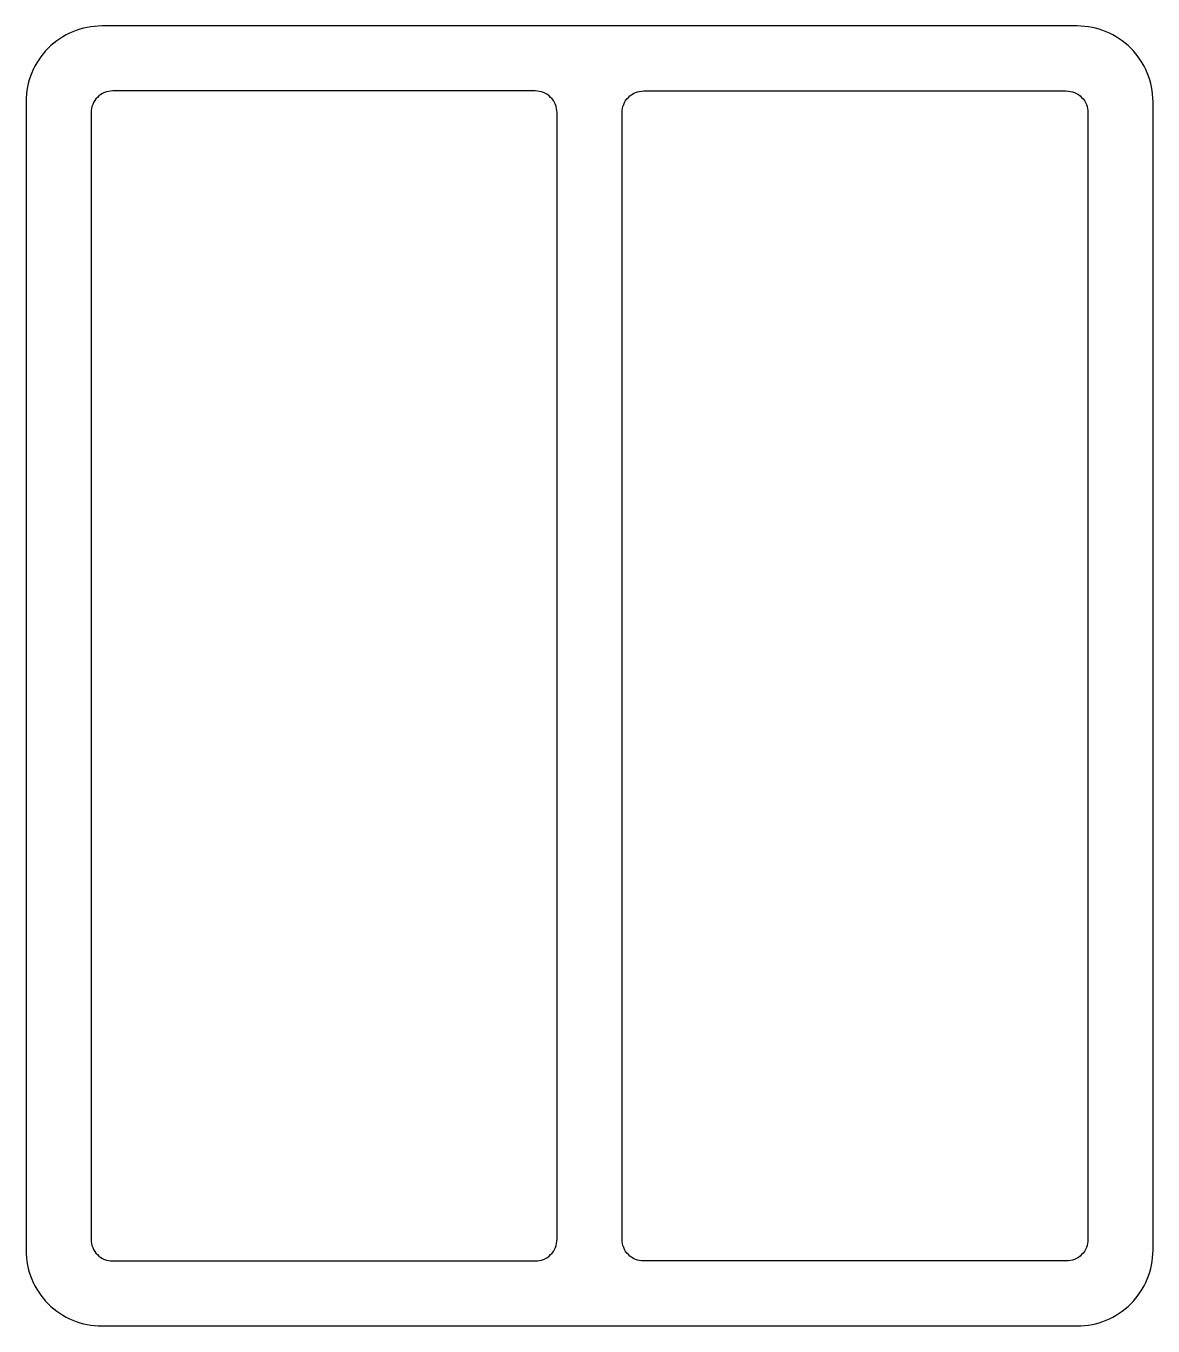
# Model space of a CAD drawing. Extents: x 355.2 to 407.2, y 181.1 to 241.1.
import ezdxf

# ---------------------------------------------------------------- set-up
doc = ezdxf.new("R2010")
doc.units = 0
doc.layers.add('ANA', color=220, linetype='CONTINUOUS')

msp = doc.modelspace()

# ---------------------------------------------------------------- linework, layer by layer
at = {"layer": 'ANA', "color": 0}
for points in [[(403.707, 181.117, 0.414214), (407.207, 184.617), (407.207, 237.617, 0.414214), (403.707, 241.117), (358.707, 241.117, 0.414214), (355.207, 237.617), (355.207, 184.617, 0.414214), (358.707, 181.117)], [(359.207, 184.117), (378.707, 184.117, 0.414214), (379.707, 185.117), (379.707, 237.117, 0.414214), (378.707, 238.117), (359.207, 238.117, 0.414214), (358.207, 237.117), (358.207, 185.117, 0.414214)], [(403.207, 184.117), (383.707, 184.117, -0.414214), (382.707, 185.117), (382.707, 237.117, -0.414214), (383.707, 238.117), (403.207, 238.117, -0.414214), (404.207, 237.117), (404.207, 185.117, -0.414214)]]:
    msp.add_lwpolyline(points, format="xyb", close=True, dxfattribs=at)

doc.saveas('drawing.dxf')
